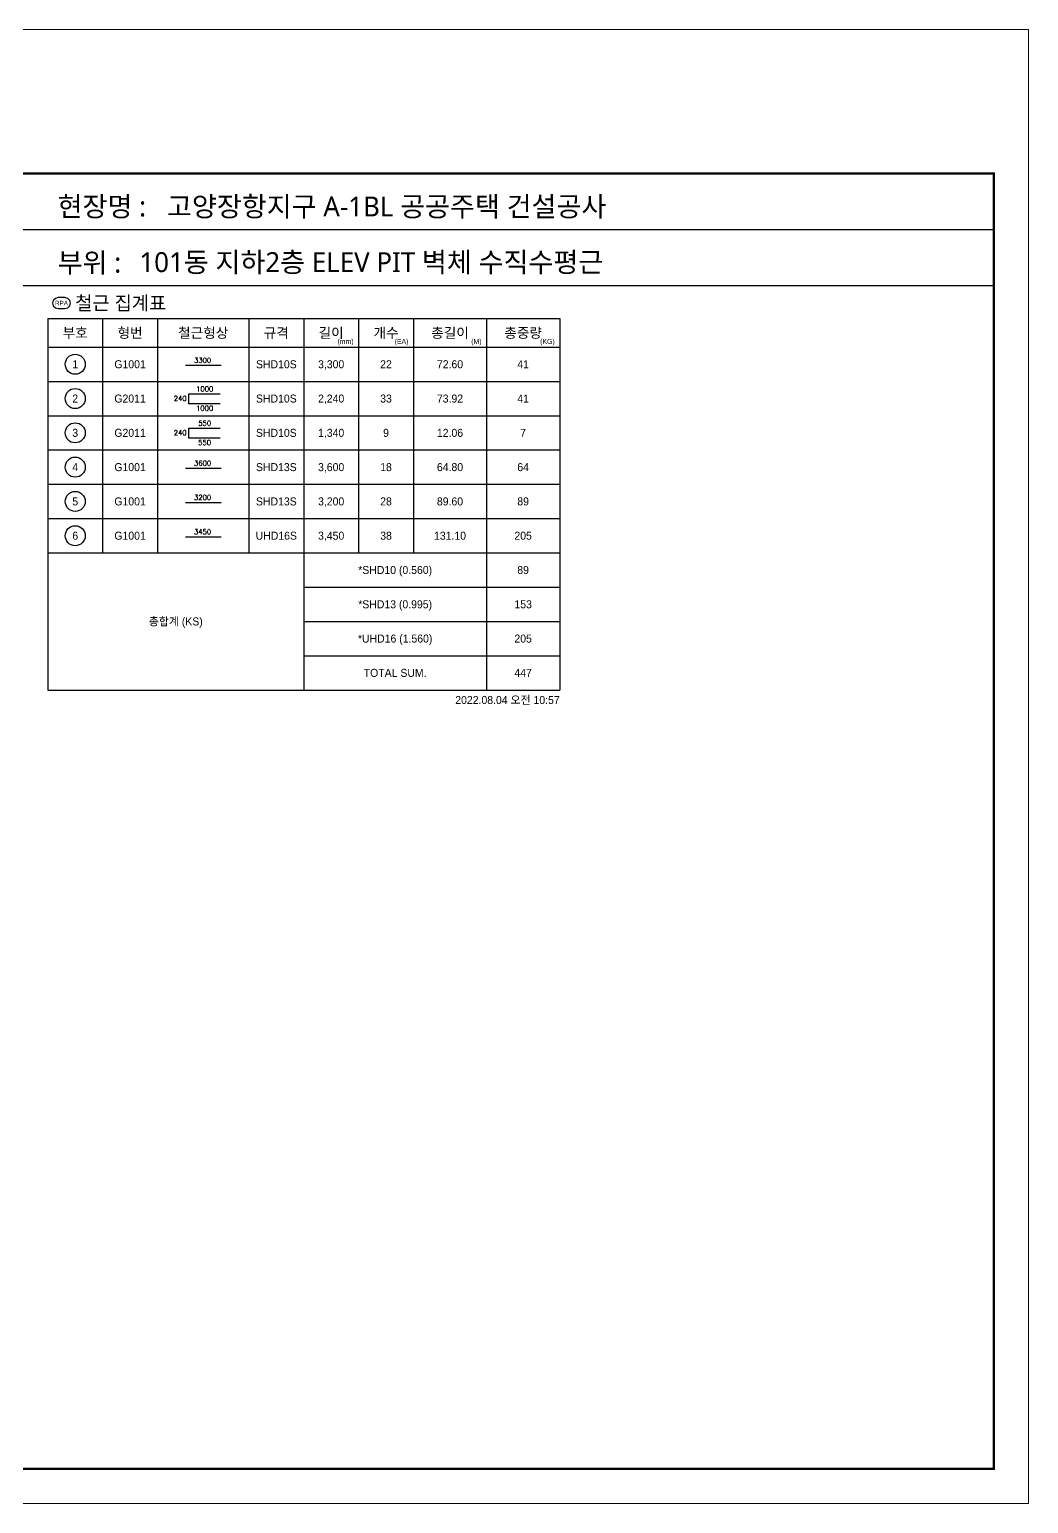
# Model space of a CAD drawing. Header units: millimetres. Extents: x 317501 to 814054, y -400799 to -14117.
# Drawn here: x 439794 to 448493, y -378455 to -365625 of the extents above; entities that cross this region are included whole.
import ezdxf
from ezdxf.enums import TextEntityAlignment as Align

# ---------------------------------------------------------------- set-up
doc = ezdxf.new("R2010")
doc.units = ezdxf.units.MM
doc.header["$LTSCALE"] = 38
for name, color, linetype in [('AMAC-TITLE', 7, 'Continuous'), ('FORM-L', 7, 'Continuous'), ('RP_DIM', 7, 'Continuous'), ('SHOPLINE', 7, 'Continuous'), ('XDIM', 7, 'Continuous')]:
    doc.layers.add(name, color=color, linetype=linetype)
doc.layers.add('TEXT', color=3, linetype='Continuous', lineweight=9)
doc.styles.add('RPWK1', font='Dotum.ttf', dxfattribs={"bigfont": 'whgtxt.shx'})
doc.styles.add('XRebar2', font='Romans.shx')
doc.styles.add('돋움', font='malgun.ttf')

# ---------------------------------------------------------------- blocks, each defined once
blk = doc.blocks.new('zsdfhetshts')
blk.add_lwpolyline([(0, 0), (15120, 0), (15120, 21384), (0, 21384)], close=True)
at = {"layer": 'FORM-L', "const_width": 32.6}
blk.add_lwpolyline([(504, 504), (14616, 504), (14616, 19296), (504, 19296)], close=True, dxfattribs=at)
at = {"layer": 'SHOPLINE'}
blk.add_line((504, 18480), (14625, 18480), dxfattribs=at)
blk.add_lwpolyline([(504, 19296), (14616, 19296), (14616, 17664), (504, 17664)], close=True, dxfattribs=at)
at = {"layer": 'AMAC-TITLE', "color": 3, "linetype": 'Continuous', "style": '돋움'}
for s, height, p in [('현장명 :', 288.3, (1031, 18672)), ('고양장항지구 A-1BL 공공주택 건설공사', 288.35, (2618, 18672)), ('부위 :', 288.3, (1031, 17857))]:
    blk.add_text(s, height=height, dxfattribs=at).set_placement(p)
blk = doc.blocks.new('DHS_G1001')
at = {"layer": 'XDIM', "color": 1, "linetype": 'Continuous', "ltscale": 2.91412e-318}
blk.add_lwpolyline([(-768, -45), (780, -45)], dxfattribs=at)
at = {"layer": 'XDIM', "color": 3, "linetype": 'Continuous', "ltscale": 2.91412e-318, "style": 'XRebar2'}
blk.add_attdef('A', text='', height=219, dxfattribs=at).set_placement((-27, -3), align=Align.BOTTOM_CENTER)
blk = doc.blocks.new('DHS_G2011')
at = {"layer": 'XDIM', "color": 1, "linetype": 'Continuous', "ltscale": 2.33129e-317}
blk.add_lwpolyline([(738, -228), (-633, -228), (-633, 207), (738, 207)], dxfattribs=at)
at = {"layer": 'XDIM', "color": 3, "linetype": 'Continuous', "ltscale": 2.33129e-317, "style": 'XRebar2'}
blk.add_attdef('B', text='', height=219, dxfattribs=at).set_placement((-726, 3), align=Align.MIDDLE_RIGHT)
blk.add_attdef('C', text='', height=219, dxfattribs=at).set_placement((66, 246), align=Align.BOTTOM_CENTER)
blk.add_attdef('A', text='', height=219, dxfattribs=at).set_placement((63, -315), align=Align.TOP_CENTER)

msp = doc.modelspace()

# ---------------------------------------------------------------- linework, layer by layer
at = {"layer": 'RP_DIM', "color": 253, "linetype": 'Continuous', "ltscale": 100}
for p, q in [((440073.3, -368006.6), (440073.9, -368006.6)), ((440073.3, -368006.6), (440073.9, -368006.6)), ((440073.3, -368006.6), (440073.9, -368006.6)), ((440073.3, -368006.6), (440073.9, -368006.6)), ((439953.9, -368141), (444411, -368141)), ((439953.9, -368141), (439953.9, -371374.3)), ((440431.5, -368141), (440431.5, -368389.7)), ((440909, -368141), (440909, -368389.7)), ((441704.9, -368141), (441704.9, -368389.7)), ((442182.5, -368141), (442182.5, -368389.7)), ((442660, -368141), (442660, -368389.7)), ((443137.5, -368141), (443137.5, -368389.7)), ((443774.3, -368141), (443774.3, -368389.7)), ((444411, -368141), (444411, -368389.7)), ((444411, -368141), (444411, -371374.3)), ((439953.9, -368389.7), (444411, -368389.7)), ((440431.5, -368389.7), (440431.5, -370180.5)), ((440909, -368389.7), (440909, -370180.5)), ((441704.9, -368389.7), (441704.9, -370180.5)), ((442182.5, -368389.7), (442182.5, -371374.3)), ((442660, -368389.7), (442660, -370180.5)), ((443137.5, -368389.7), (443137.5, -370180.5)), ((443774.3, -368389.7), (443774.3, -371374.3)), ((439953.9, -368688.1), (444411, -368688.1)), ((439953.9, -368986.6), (444411, -368986.6)), ((439953.9, -369285.1), (444411, -369285.1)), ((439953.9, -369583.5), (444411, -369583.5)), ((439953.9, -369882), (444411, -369882)), ((439953.9, -370180.5), (444411, -370180.5)), ((442182.5, -370478.9), (444411, -370478.9)), ((442182.5, -370777.4), (444411, -370777.4)), ((442182.5, -371075.9), (444411, -371075.9)), ((439953.9, -371374.3), (444411, -371374.3))]:
    msp.add_line(p, q, dxfattribs=at)
at = {"layer": 'RP_DIM', "color": 7, "linetype": 'Continuous', "ltscale": 100}
msp.add_lwpolyline([(440043.5, -368054.4), (440103.2, -368054.4), (440127, -368048), (440144.5, -368030.5), (440150.9, -368006.6), (440144.5, -367982.8), (440127, -367965.3), (440103.2, -367958.9), (440043.5, -367958.9), (440019.6, -367965.3), (440002.1, -367982.8), (439995.7, -368006.6), (440002.1, -368030.5), (440019.6, -368048), (440043.5, -368054.4)], dxfattribs=at)
for centre in [(440192.7, -368538.9), (440192.7, -368837.4), (440192.7, -369135.8), (440192.7, -369434.3), (440192.7, -369732.8), (440192.7, -370031.2)]:
    msp.add_circle(centre, 87.1, dxfattribs=at)
at = {"layer": 'RP_DIM', "color": 253, "linetype": 'Continuous', "ltscale": 100}
msp.add_solid([(439953.9, -368141), (439954, -368141), (439953.9, -368141)], dxfattribs=at)

# ---------------------------------------------------------------- block references
at = {"layer": 'RP_DIM', "color": 7, "linetype": 'Continuous', "ltscale": 100, "xscale": 0.198976, "yscale": 0.198976, "zscale": 0.198976}
for name, p, values in [('DHS_G1001', (441307, -368538.9), {'A': '3300'}), ('DHS_G2011', (441307, -368837.4), {'A': '1000', 'B': '240', 'C': '1000'}), ('DHS_G2011', (441307, -369135.8), {'A': '550', 'B': '240', 'C': '550'}), ('DHS_G1001', (441307, -369434.3), {'A': '3600'}), ('DHS_G1001', (441307, -369732.8), {'A': '3200'}), ('DHS_G1001', (441307, -370031.2), {'A': '3450'})]:
    msp.add_blockref(name, p, dxfattribs=at).add_auto_attribs(values)
at = {"layer": 'TEXT', "color": 4, "xscale": 0.6, "yscale": 0.6, "zscale": 0.6}
msp.add_blockref('zsdfhetshts', (439420.9, -378455.3), dxfattribs=at)

# ---------------------------------------------------------------- texts
at = {"layer": 'AMAC-TITLE', "color": 2, "linetype": 'Continuous', "style": '돋움'}
msp.add_text('101동 지하2층 ELEV PIT 벽체 수직수평근', height=173.008, dxfattribs=at).set_placement((440751.3, -367736.6))
at = {"layer": 'RP_DIM', "color": 7, "linetype": 'Continuous', "ltscale": 100, "style": 'RPWK1'}
msp.add_text('철근 집계표', height=119.39, dxfattribs=at).set_placement((440192.7, -368006.6), align=Align.MIDDLE_LEFT)
for s, height, p in [('RPA', 39.8, (440073.3, -368006.6)), ('부호', 87.05, (440192.7, -368265.3)), ('형번', 87.05, (440670.2, -368265.3)), ('철근형상', 87.05, (441307, -368265.3)), ('규격', 87.05, (441943.7, -368265.3)), ('길이', 87.05, (442421.2, -368265.3)), ('개수', 87.05, (442898.8, -368265.3)), ('총길이', 87.05, (443455.9, -368265.3)), ('총중량', 87.05, (444092.6, -368265.3)), ('1', 69.6, (440192.7, -368538.9)), ('G1001', 69.64, (440670.2, -368538.9)), ('SHD10S', 69.64, (441943.7, -368538.9)), ('3,300', 69.64, (442421.2, -368538.9)), ('22', 69.64, (442898.8, -368538.9)), ('72.60', 69.64, (443455.9, -368538.9)), ('41', 69.64, (444092.6, -368538.9)), ('2', 69.6, (440192.7, -368837.4)), ('G2011', 69.64, (440670.2, -368837.4)), ('SHD10S', 69.64, (441943.7, -368837.4)), ('2,240', 69.64, (442421.2, -368837.4)), ('33', 69.64, (442898.8, -368837.4)), ('73.92', 69.64, (443455.9, -368837.4)), ('41', 69.64, (444092.6, -368837.4)), ('3', 69.6, (440192.7, -369135.8)), ('G2011', 69.64, (440670.2, -369135.8)), ('SHD10S', 69.64, (441943.7, -369135.8)), ('1,340', 69.64, (442421.2, -369135.8)), ('9', 69.6, (442898.8, -369135.8)), ('12.06', 69.64, (443455.9, -369135.8)), ('7', 69.6, (444092.6, -369135.8)), ('4', 69.6, (440192.7, -369434.3)), ('G1001', 69.64, (440670.2, -369434.3)), ('SHD13S', 69.64, (441943.7, -369434.3)), ('3,600', 69.64, (442421.2, -369434.3)), ('18', 69.64, (442898.8, -369434.3)), ('64.80', 69.64, (443455.9, -369434.3)), ('64', 69.64, (444092.6, -369434.3)), ('5', 69.6, (440192.7, -369732.8)), ('G1001', 69.64, (440670.2, -369732.8)), ('SHD13S', 69.64, (441943.7, -369732.8)), ('3,200', 69.64, (442421.2, -369732.8)), ('28', 69.64, (442898.8, -369732.8)), ('89.60', 69.64, (443455.9, -369732.8)), ('89', 69.64, (444092.6, -369732.8)), ('6', 69.6, (440192.7, -370031.2)), ('G1001', 69.64, (440670.2, -370031.2)), ('UHD16S', 69.64, (441943.7, -370031.2)), ('3,450', 69.64, (442421.2, -370031.2)), ('38', 69.64, (442898.8, -370031.2)), ('131.10', 69.64, (443455.9, -370031.2)), ('205', 69.64, (444092.6, -370031.2)), ('*SHD10 (0.560)', 69.642, (442978.4, -370329.7)), ('89', 69.64, (444092.6, -370329.7)), ('*SHD13 (0.995)', 69.642, (442978.4, -370628.2)), ('153', 69.64, (444092.6, -370628.2)), ('총합계 (KS)', 69.64, (441068.2, -370777.4)), ('*UHD16 (1.560)', 69.642, (442978.4, -370926.6)), ('205', 69.64, (444092.6, -370926.6)), ('TOTAL SUM.', 69.64, (442978.4, -371225.1)), ('447', 69.64, (444092.6, -371225.1))]:
    msp.add_text(s, height=height, dxfattribs=at).set_placement(p, align=Align.MIDDLE_CENTER)
for s, p in [('(mm)', (442616.5, -368375.2)), ('(EA)', (443094, -368375.2)), ('(M)', (443730.7, -368375.2)), ('(KG)', (444367.5, -368375.2))]:
    msp.add_text(s, height=43.53, dxfattribs=at).set_placement(p, align=Align.BOTTOM_RIGHT)
msp.add_text('2022.08.04 오전 10:57', height=69.642, dxfattribs=at).set_placement((444411, -371426.5), align=Align.TOP_RIGHT)

doc.saveas('drawing.dxf')
